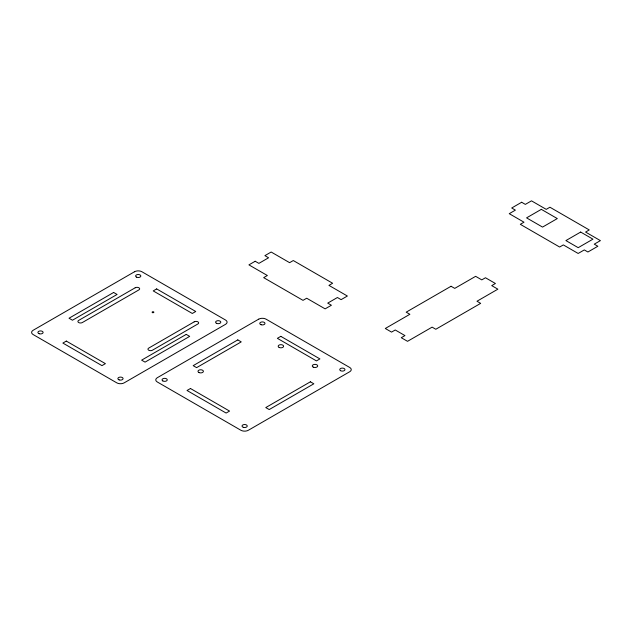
<?xml version="1.0" encoding="UTF-8"?>
<svg xmlns="http://www.w3.org/2000/svg" width="632" height="632" viewBox="0 0 632 632"><rect width="100%" height="100%" fill="white"/><g stroke="black" fill="none" stroke-linecap="round" stroke-linejoin="round"><path stroke-width="0.95" d="M134.537 271.744L33.125 330.291A5.214 3.01 0 0 0 33.125 334.549L116.794 382.858A5.214 3.01 0 0 0 124.164 382.858L225.577 324.303A5.214 3.01 0 0 0 225.577 320.053L141.908 271.744A5.214 3.01 0 0 0 134.537 271.744M113.641 292.466L69.022 318.228L72.459 320.219L117.078 294.457L113.641 292.466M135.209 287.773L78.668 320.416A2.607 1.509 0 0 0 78.668 322.541A2.607 1.509 0 0 0 82.35 322.541L138.898 289.898A2.607 1.509 0 0 0 138.898 287.773A2.607 1.509 0 0 0 135.209 287.773M66.313 341.083L62.876 343.065L101.965 365.636L105.402 363.645L66.313 341.083M156.657 288.919L153.22 290.91L192.31 313.472L195.746 311.489L156.657 288.919M255.194 261.253L248.921 264.871L267.36 275.512L263.67 277.646L303.005 300.35L306.694 298.225L325.132 308.866L331.405 305.248L327.716 303.123L337.417 297.514L341.106 299.647L347.379 296.029L328.94 285.38L332.622 283.255L293.288 260.542L289.606 262.675L271.168 252.026L264.895 255.644L268.584 257.777L258.883 263.378L255.194 261.253M194.206 321.838L148.733 348.09A2.607 1.509 0 0 0 148.733 350.223A2.607 1.509 0 0 0 152.415 350.223L197.895 323.963A2.607 1.509 0 0 0 197.895 321.838A2.607 1.509 0 0 0 194.206 321.838M186.243 334.383L141.623 360.145L145.06 362.128L189.679 336.374L186.243 334.383M258.685 319.168L157.281 377.723A5.214 3.01 0 0 0 157.281 381.973L240.942 430.281A5.214 3.01 0 0 0 248.321 430.281L349.725 371.735A5.214 3.01 0 0 0 349.725 367.476L266.064 319.168A5.214 3.01 0 0 0 258.685 319.168M237.79 339.898L193.171 365.652L196.615 367.642L241.234 341.88L237.79 339.898M190.469 388.506L187.025 390.489L226.114 413.059L229.558 411.077L190.469 388.506M280.813 336.343L277.369 338.333L316.458 360.904L319.903 358.913L280.813 336.343M521.653 202.256L511.707 207.999L515.388 210.132L509.242 213.679L523.991 222.195L520.31 224.328L559.644 247.033L563.325 244.908L578.162 253.464L584.3 249.917L587.91 252.002L597.864 246.259L594.254 244.173L600.4 240.626L585.572 232.062L589.261 229.937L549.927 207.225L546.238 209.358L531.488 200.842L525.342 204.389L521.653 202.256M541.324 209.35L526.574 217.866L542.556 227.093L557.306 218.577L541.324 209.35M451.051 286.264L406.186 312.168L409.876 314.294L385.291 328.49L391.556 332.108L395.245 329.983L404.954 335.584L401.265 337.709L407.529 341.327L432.114 327.139L435.803 329.264L480.668 303.36L476.978 301.235L497.874 289.172L491.736 285.625L495.417 283.492L485.471 277.748L481.782 279.881L475.635 276.326L454.74 288.389L451.051 286.264M310.391 381.807L265.772 407.569L269.216 409.56L313.835 383.798L310.391 381.807M580.658 232.062L565.909 240.579L578.201 247.673L592.95 239.157L580.658 232.062M279.17 347.458A2.718 1.572 0 0 0 283.57 346.494A2.718 1.572 0 0 0 279.921 344.78A2.718 1.572 0 0 0 279.17 347.458M313.267 367.145A2.718 1.572 0 0 0 317.667 366.181A2.718 1.572 0 0 0 314.017 364.467A2.718 1.572 0 0 0 313.267 367.145M198.969 372.548A2.718 1.572 0 0 0 203.37 371.584A2.718 1.572 0 0 0 199.72 369.87A2.718 1.572 0 0 0 198.969 372.548M261.071 324.73A2.607 1.509 0 0 0 264.982 323.426A2.607 1.509 0 0 0 261.071 322.123A2.607 1.509 0 0 0 261.071 324.73M119.171 379.903A2.607 1.509 0 0 0 123.082 378.6A2.607 1.509 0 0 0 119.171 377.296A2.607 1.509 0 0 0 119.171 379.903M216.357 323.244A2.607 1.509 0 0 0 220.718 322.565A2.607 1.509 0 0 0 217.527 320.724A2.607 1.509 0 0 0 216.357 323.244M39.2 333.728A2.607 1.509 0 0 0 43.11 332.424A2.607 1.509 0 0 0 39.2 331.121A2.607 1.509 0 0 0 39.2 333.728M136.378 277.069A2.607 1.509 0 0 0 140.739 276.397A2.607 1.509 0 0 0 137.547 274.549A2.607 1.509 0 0 0 136.378 277.069M340.506 370.668A2.607 1.509 0 0 0 344.867 369.997A2.607 1.509 0 0 0 341.675 368.148A2.607 1.509 0 0 0 340.506 370.668M243.328 427.327A2.607 1.509 0 0 0 247.238 426.023A2.607 1.509 0 0 0 243.328 424.72A2.607 1.509 0 0 0 243.328 427.327M162.811 380.914A2.607 1.509 0 0 0 167.172 380.235A2.607 1.509 0 0 0 163.98 378.394A2.607 1.509 0 0 0 162.811 380.914M152.549 312.65A0.869 0.506 0 0 0 153.853 312.216A0.869 0.506 0 0 0 152.549 311.781A0.869 0.506 0 0 0 152.549 312.65"/></g></svg>
